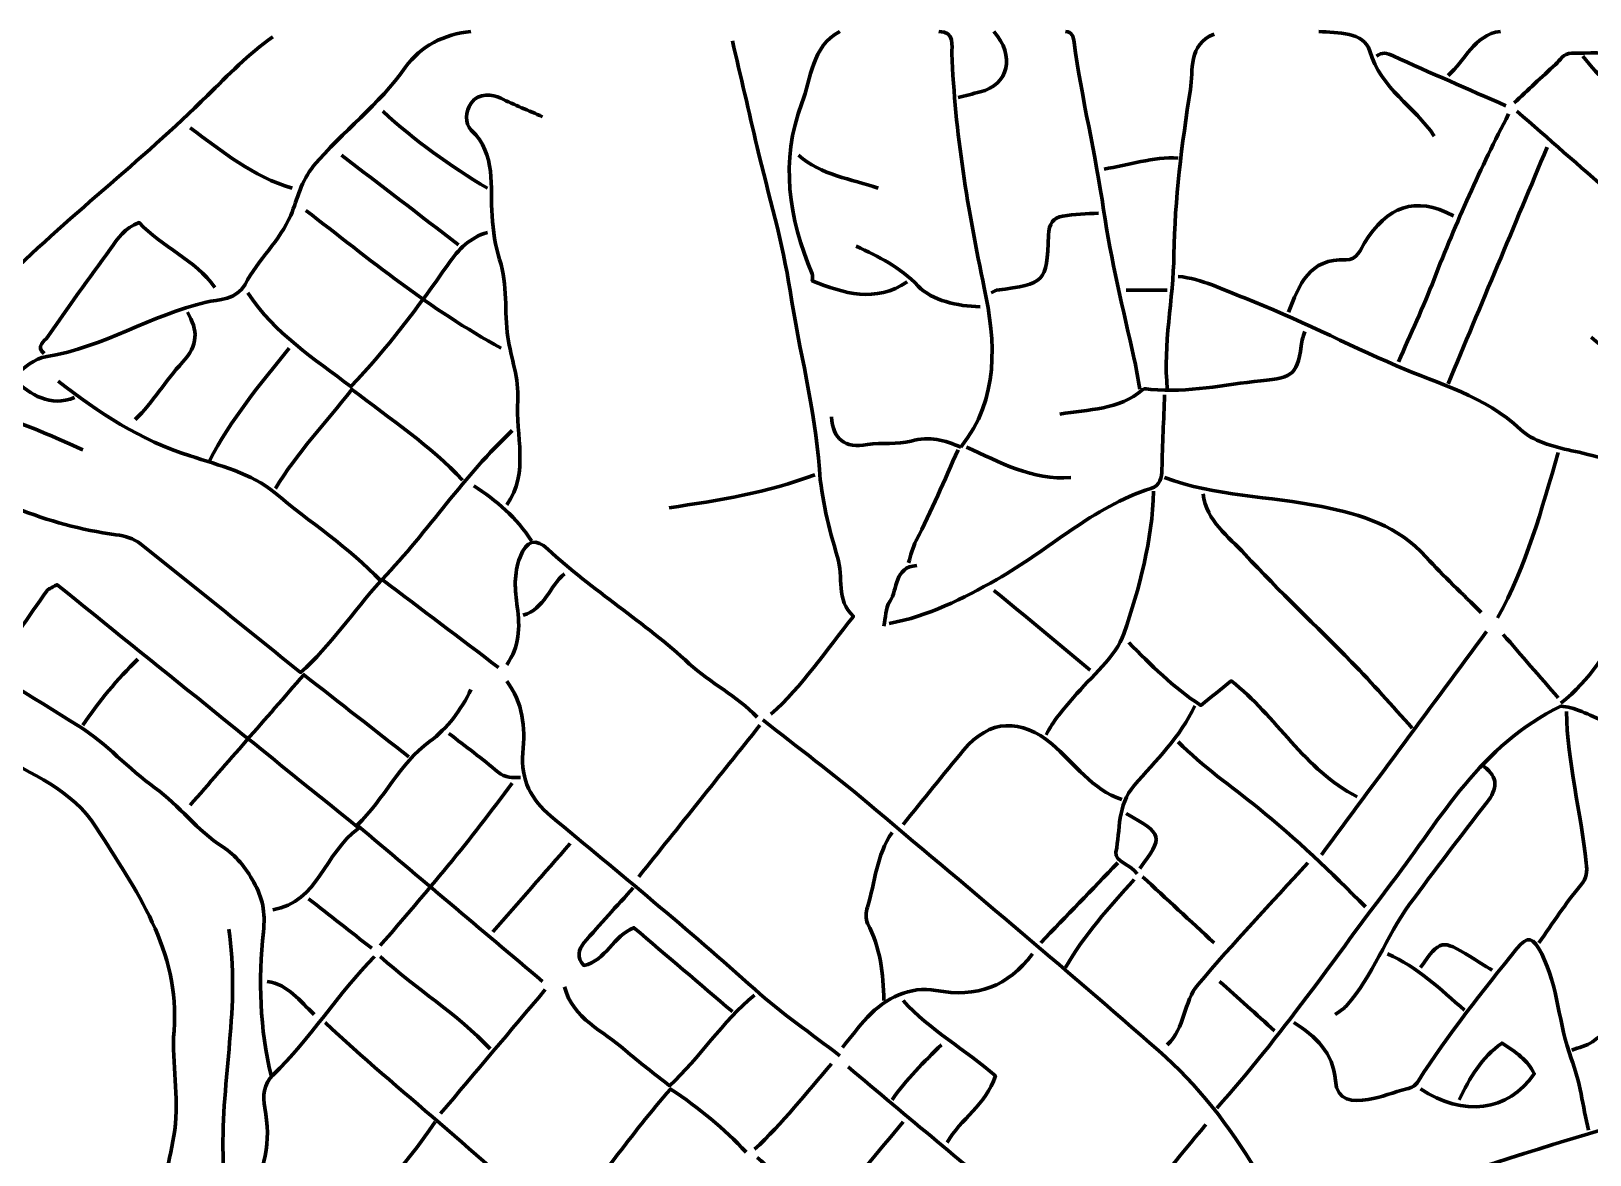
# Model space of a CAD drawing. Header units: inches. Extents: x 15 to 203, y -220 to -69.
# Drawn here: x 94.7 to 153.1, y -111.2 to -69.1 of the extents above; entities that cross this region are included whole.
import ezdxf

# ---------------------------------------------------------------- set-up
doc = ezdxf.new("R2010")
doc.units = ezdxf.units.IN
doc.header["$MEASUREMENT"] = 0
doc.layers.add('Calque 1', color=7, linetype='Continuous')

msp = doc.modelspace()

# ---------------------------------------------------------------- linework, layer by layer
at = {"layer": 'Calque 1', "color": 7, "lineweight": 70, "true_color": 0xffffff}
for points, knots in [([(90.303, -69.182), (89.095, -69.984), (88.543, -71.335), (87.631, -72.387), (84.375, -76.142), (82.561, -80.782), (80.005, -84.969), (79.006, -86.605), (79.565, -88.273), (81.334, -89.287), (85.314, -91.569), (89.315, -93.813), (93.289, -96.106), (94.654, -96.894), (96.209, -97.48), (97.098, -98.889), (98.573, -101.228), (100.245, -103.497), (100.01, -106.514), (99.914, -107.744), (100.222, -108.968), (100.035, -110.231), (99.871, -111.345), (99.594, -112.418), (99.141, -113.408), (98.58, -114.634), (97.813, -115.769), (97.089, -116.915), (96.997, -117.06), (96.861, -117.175), (96.908, -117.339), (97.314, -118.741), (96.738, -120.088), (96.679, -121.464), (96.628, -122.637), (96.404, -123.801), (96.289, -124.972), (96.19, -125.986), (96.611, -126.286), (97.627, -126.117), (99.043, -125.882), (100.249, -125.14), (101.543, -124.61)], [0, 0, 0, 0, 1, 1, 1, 2, 2, 2, 3, 3, 3, 4, 4, 4, 5, 5, 5, 6, 6, 6, 7, 7, 7, 8, 8, 8, 9, 9, 9, 10, 10, 10, 11, 11, 11, 12, 12, 12, 13, 13, 13, 14, 14, 14, 14]), ([(103.709, -69.285), (102.81, -69.923), (102.031, -70.72), (101.264, -71.481), (98.773, -73.954), (95.961, -76.067), (93.489, -78.555), (93.352, -78.693), (93.182, -78.779), (93.079, -78.975), (92.777, -79.549), (92.305, -79.831), (91.656, -80.047), (90.594, -80.401), (89.978, -81.447), (89.084, -82.098), (88.813, -82.295), (88.974, -82.776), (89.169, -83.104)], [0, 0, 0, 0, 1, 1, 1, 2, 2, 2, 3, 3, 3, 4, 4, 4, 5, 5, 5, 6, 6, 6, 6]), ([(111.134, -69.079), (110.127, -69.19), (109.245, -69.62), (108.676, -70.432), (107.699, -71.827), (106.32, -72.828), (105.24, -74.119), (104.765, -74.686), (104.645, -75.336), (104.383, -75.969), (103.993, -76.911), (103.148, -77.626), (102.67, -78.562), (102.382, -79.125), (101.644, -79.121), (101.218, -79.22), (99.153, -79.7), (97.353, -80.918), (95.253, -81.251), (94.757, -81.33), (94.404, -81.689), (94.015, -81.969)], [0, 0, 0, 0, 1, 1, 1, 2, 2, 2, 3, 3, 3, 4, 4, 4, 5, 5, 5, 6, 6, 6, 7, 7, 7, 7]), ([(120.93, -69.44), (121.24, -70.763), (121.549, -72.087), (121.858, -73.41), (122.277, -75.205), (122.823, -77.011), (123.089, -78.789), (123.423, -81.015), (124.034, -83.201), (124.187, -85.471), (124.26, -86.555), (124.544, -87.694), (124.869, -88.769), (125.096, -89.521), (124.798, -90.378), (125.465, -90.988), (124.418, -92.289), (123.549, -93.598), (122.374, -94.653)], [0, 0, 0, 0, 1, 1, 1, 2, 2, 2, 3, 3, 3, 4, 4, 4, 5, 5, 5, 6, 6, 6, 6]), ([(124.952, -69.079), (123.889, -69.659), (123.892, -70.832), (123.532, -71.769), (122.704, -73.929), (123.045, -76.07), (123.916, -78.156), (123.953, -78.244), (123.921, -78.36), (123.921, -78.417), (125.107, -78.904), (126.293, -79.249), (127.479, -78.463)], [0, 0, 0, 0, 1, 1, 1, 2, 2, 2, 3, 3, 3, 4, 4, 4, 4]), ([(128.664, -69.079), (129.272, -69.082), (129.142, -69.652), (129.152, -69.905), (129.267, -72.873), (129.751, -75.773), (130.366, -78.68), (130.791, -80.69), (130.942, -82.834), (129.489, -84.651)], [0, 0, 0, 0, 1, 1, 1, 2, 2, 2, 3, 3, 3, 3]), ([(130.727, -69.079), (131.526, -70.006), (131.282, -71.08), (130.211, -71.348), (129.936, -71.417), (129.661, -71.485), (129.386, -71.554)], [0, 0, 0, 0, 1, 1, 1, 2, 2, 2, 2]), ([(133.408, -69.079), (133.659, -69.105), (133.695, -69.248), (133.729, -69.49), (134.023, -71.594), (134.527, -73.66), (134.838, -75.769), (135.112, -77.624), (135.571, -79.495), (135.984, -81.351), (136.067, -81.726), (136.124, -82.107), (136.192, -82.485)], [0, 0, 0, 0, 1, 1, 1, 2, 2, 2, 3, 3, 3, 4, 4, 4, 4]), ([(138.977, -69.182), (137.993, -69.566), (138.2, -70.55), (138.09, -71.251), (137.768, -73.295), (137.502, -75.368), (137.472, -77.433), (137.446, -79.124), (137.061, -80.791), (137.224, -82.485)], [0, 0, 0, 0, 1, 1, 1, 2, 2, 2, 3, 3, 3, 3]), ([(147.226, -72.998), (146.48, -71.899), (145.229, -71.228), (144.806, -69.816), (144.583, -69.072), (143.61, -69.152), (142.895, -69.079)], [0, 0, 0, 0, 1, 1, 1, 2, 2, 2, 2]), ([(149.908, -71.863), (148.498, -71.245), (147.085, -70.635), (145.684, -69.999), (145.449, -69.892), (145.267, -69.842), (145.061, -70.007)], [0, 0, 0, 0, 1, 1, 1, 2, 2, 2, 2]), ([(156.095, -70.42), (154.914, -69.84), (153.649, -69.878), (152.382, -69.896), (152.051, -69.9), (151.951, -70.157), (151.768, -70.321), (151.241, -70.79), (150.733, -71.279), (150.217, -71.76)], [0, 0, 0, 0, 1, 1, 1, 2, 2, 2, 3, 3, 3, 3]), ([(152.795, -70.007), (153.394, -70.784), (154.135, -71.414), (154.847, -72.081), (155.833, -73.004), (155.703, -73.856), (154.548, -74.648), (154.344, -74.788), (154.142, -74.932), (153.841, -75.142), (152.675, -74.125), (151.498, -73.097), (150.32, -72.07)], [0, 0, 0, 0, 1, 1, 1, 2, 2, 2, 3, 3, 3, 4, 4, 4, 4]), ([(113.815, -72.276), (113.298, -72.038), (112.765, -71.84), (112.253, -71.585), (111.95, -71.435), (111.425, -71.353), (111.143, -71.767), (110.931, -72.078), (110.891, -72.53), (111.148, -72.777), (112.102, -73.695), (111.845, -74.897), (111.924, -75.991), (111.964, -76.555), (112.046, -77.135), (112.207, -77.624), (112.524, -78.588), (112.377, -79.571), (112.519, -80.534), (112.634, -81.318), (112.943, -82.087), (112.886, -82.897), (112.794, -84.208), (113.341, -85.587), (112.474, -86.816)], [0, 0, 0, 0, 1, 1, 1, 2, 2, 2, 3, 3, 3, 4, 4, 4, 5, 5, 5, 6, 6, 6, 7, 7, 7, 8, 8, 8, 8]), ([(150.011, -72.173), (148.965, -74.182), (148.037, -76.244), (147.219, -78.357), (146.814, -79.405), (146.333, -80.423), (145.886, -81.454)], [0, 0, 0, 0, 1, 1, 1, 2, 2, 2, 2]), ([(147.948, -75.988), (146.5, -75.218), (145.45, -75.639), (144.614, -76.998), (144.489, -77.201), (144.317, -77.65), (143.927, -77.631), (142.536, -77.564), (142.156, -78.583), (141.761, -79.598)], [0, 0, 0, 0, 1, 1, 1, 2, 2, 2, 3, 3, 3, 3]), ([(134.646, -75.885), (134.199, -75.92), (133.746, -75.92), (133.307, -75.999), (132.95, -76.062), (132.791, -76.284), (132.773, -76.709), (132.694, -78.512), (132.654, -78.528), (130.83, -78.776), (130.758, -78.786), (130.692, -78.841), (130.624, -78.876)], [0, 0, 0, 0, 1, 1, 1, 2, 2, 2, 3, 3, 3, 4, 4, 4, 4]), ([(101.543, -78.669), (100.788, -77.626), (99.565, -77.153), (98.704, -76.242), (98.156, -76.434), (97.902, -76.846), (97.626, -77.227), (96.831, -78.324), (96.031, -79.417), (95.27, -80.537), (95.179, -80.67), (94.797, -80.874), (95.15, -81.144)], [0, 0, 0, 0, 1, 1, 1, 2, 2, 2, 3, 3, 3, 4, 4, 4, 4]), ([(111.752, -76.607), (111.091, -76.809), (110.689, -77.22), (110.27, -77.817), (109.162, -79.395), (108.008, -80.954), (106.63, -82.385), (105.282, -81.337), (103.764, -80.405), (102.781, -78.876)], [0, 0, 0, 0, 1, 1, 1, 2, 2, 2, 3, 3, 3, 3]), ([(125.571, -77.123), (126.402, -77.529), (127.205, -77.893), (127.892, -78.62), (128.402, -79.159), (129.353, -79.375), (130.211, -79.391)], [0, 0, 0, 0, 1, 1, 1, 2, 2, 2, 2]), ([(137.636, -78.257), (138.521, -78.351), (139.302, -78.744), (140.118, -79.063), (142.058, -79.821), (143.905, -80.781), (145.814, -81.605), (147.395, -82.287), (149.123, -82.73), (150.46, -83.993), (150.904, -84.412), (151.664, -84.631), (152.376, -84.783), (153.841, -85.097), (155.27, -85.579), (156.714, -85.991)], [0, 0, 0, 0, 1, 1, 1, 2, 2, 2, 3, 3, 3, 4, 4, 4, 5, 5, 5, 5]), ([(100.512, -79.598), (100.905, -80.268), (100.936, -80.833), (100.327, -81.474), (99.692, -82.141), (99.236, -82.977), (98.553, -83.619)], [0, 0, 0, 0, 1, 1, 1, 2, 2, 2, 2]), ([(142.38, -80.319), (142.345, -80.423), (142.295, -80.523), (142.279, -80.629), (142.077, -81.934), (142.014, -82.038), (140.729, -82.166), (139.357, -82.303), (137.998, -82.628), (136.605, -82.486), (136.503, -82.476), (136.36, -82.441), (136.301, -82.492), (135.406, -83.272), (134.269, -83.223), (133.202, -83.413)], [0, 0, 0, 0, 1, 1, 1, 2, 2, 2, 3, 3, 3, 4, 4, 4, 5, 5, 5, 5]), ([(153.104, -80.526), (154.073, -81.432), (155.256, -81.899), (156.499, -82.306), (157.066, -82.491), (157.54, -82.965), (158.101, -83.338), (157.517, -84.746), (156.675, -86.073), (156.507, -87.641), (154.764, -89.682), (154.145, -92.496), (151.97, -94.241)], [0, 0, 0, 0, 1, 1, 1, 2, 2, 2, 3, 3, 3, 4, 4, 4, 4]), ([(96.284, -82.794), (95.369, -83.17), (94.628, -82.67), (94.04, -82.148), (93.384, -81.565), (92.832, -81.567), (92.159, -81.969), (90.425, -83.006), (88.434, -83.379), (86.579, -84.106), (85.78, -84.419), (85.153, -84.6), (84.768, -85.55), (84.483, -86.251), (83.792, -86.86), (83.394, -87.59)], [0, 0, 0, 0, 1, 1, 1, 2, 2, 2, 3, 3, 3, 4, 4, 4, 5, 5, 5, 5]), ([(96.593, -84.754), (95.545, -84.297), (94.518, -83.784), (93.397, -83.516), (92.278, -83.25), (91.364, -83.885), (90.424, -84.28), (90.165, -84.389), (90.124, -85.002), (90.612, -85.271), (92.885, -86.522), (95.232, -87.586), (97.834, -87.93), (98.191, -87.977), (98.506, -88.077), (98.751, -88.27), (100.764, -89.862), (102.755, -91.48), (104.751, -93.088), (105.872, -92.091), (106.71, -90.817), (107.757, -89.66), (106.56, -88.413), (105.097, -87.454), (103.771, -86.349), (102.922, -85.642), (101.707, -85.323), (100.609, -84.979), (98.749, -84.394), (97.177, -83.35), (95.665, -82.176)], [0, 0, 0, 0, 1, 1, 1, 2, 2, 2, 3, 3, 3, 4, 4, 4, 5, 5, 5, 6, 6, 6, 7, 7, 7, 8, 8, 8, 9, 9, 9, 10, 10, 10, 10]), ([(103.812, -86.197), (104.61, -84.863), (105.692, -83.755), (106.673, -82.487), (108.135, -83.613), (109.604, -84.595), (110.824, -85.888)], [0, 0, 0, 0, 1, 1, 1, 2, 2, 2, 2]), ([(137.12, -82.691), (137.086, -83.619), (137.047, -84.547), (137.02, -85.476), (137.011, -85.799), (136.969, -86.084), (136.605, -86.198), (134.417, -86.886), (132.784, -88.514), (130.833, -89.607), (129.556, -90.322), (128.268, -90.991), (126.808, -91.25)], [0, 0, 0, 0, 1, 1, 1, 2, 2, 2, 3, 3, 3, 4, 4, 4, 4]), ([(112.68, -84.032), (110.884, -85.704), (109.552, -87.773), (107.808, -89.606), (109.312, -90.744), (110.739, -91.822), (112.165, -92.9)], [0, 0, 0, 0, 1, 1, 1, 2, 2, 2, 2]), ([(124.643, -83.516), (124.699, -84.368), (125.136, -84.692), (125.985, -84.557), (126.527, -84.471), (127.107, -84.566), (127.627, -84.423), (128.309, -84.234), (128.892, -84.39), (129.489, -84.651)], [0, 0, 0, 0, 1, 1, 1, 2, 2, 2, 3, 3, 3, 3]), ([(129.386, -84.754), (128.871, -85.888), (128.383, -87.037), (127.82, -88.147), (127.679, -88.425), (127.611, -88.698), (127.53, -88.982)], [0, 0, 0, 0, 1, 1, 1, 2, 2, 2, 2]), ([(148.98, -90.838), (148.292, -90.15), (147.574, -89.49), (146.924, -88.769), (145.866, -87.596), (144.521, -87.182), (143.007, -86.876), (141.05, -86.48), (139.014, -86.503), (137.12, -85.785)], [0, 0, 0, 0, 1, 1, 1, 2, 2, 2, 3, 3, 3, 3]), ([(82.672, -85.888), (82.863, -87.514), (83.877, -88.296), (85.339, -88.912), (89.265, -90.567), (92.854, -92.874), (96.463, -95.11), (97.467, -95.733), (98.308, -96.708), (99.294, -97.411), (100.22, -98.072), (100.875, -99.01), (101.84, -99.624), (102.321, -99.93), (102.701, -100.409), (102.996, -100.939), (103.326, -101.534), (103.441, -102.053), (103.36, -102.807), (103.166, -104.598), (103.219, -106.431), (103.657, -108.214)], [0, 0, 0, 0, 1, 1, 1, 2, 2, 2, 3, 3, 3, 4, 4, 4, 5, 5, 5, 6, 6, 6, 7, 7, 7, 7]), ([(136.708, -86.3), (136.668, -88.146), (136.171, -89.932), (135.597, -91.636), (135.305, -92.501), (134.362, -93.237), (133.708, -94.027), (133.337, -94.475), (132.938, -94.895), (132.686, -95.427)], [0, 0, 0, 0, 1, 1, 1, 2, 2, 2, 3, 3, 3, 3]), ([(138.564, -86.404), (138.687, -87.428), (139.517, -87.99), (140.129, -88.656), (141.411, -90.05), (142.804, -91.342), (144.128, -92.699), (144.909, -93.499), (145.645, -94.344), (146.401, -95.169)], [0, 0, 0, 0, 1, 1, 1, 2, 2, 2, 3, 3, 3, 3]), ([(112.474, -92.797), (112.953, -92.14), (112.977, -91.381), (112.872, -90.634), (112.782, -89.994), (112.728, -89.401), (112.974, -88.769), (113.222, -88.131), (113.566, -88.056), (114.015, -88.472), (115.686, -90.018), (117.636, -91.211), (119.315, -92.76), (120.091, -93.475), (121.099, -93.972), (121.858, -94.757)], [0, 0, 0, 0, 1, 1, 1, 2, 2, 2, 3, 3, 3, 4, 4, 4, 5, 5, 5, 5]), ([(127.839, -89.085), (126.981, -89.136), (127.137, -89.971), (126.825, -90.437), (126.661, -90.682), (126.671, -91.044), (126.602, -91.353)], [0, 0, 0, 0, 1, 1, 1, 2, 2, 2, 2]), ([(93.19, -93.003), (93.878, -92.007), (94.564, -91.009), (95.256, -90.015), (95.296, -89.959), (95.387, -89.939), (95.631, -89.804), (99.319, -92.777), (103.059, -95.792), (106.933, -98.915), (105.621, -99.867), (105.437, -101.68), (103.709, -101.975)], [0, 0, 0, 0, 1, 1, 1, 2, 2, 2, 3, 3, 3, 4, 4, 4, 4]), ([(135.78, -91.972), (136.608, -92.806), (137.439, -93.637), (138.479, -94.321), (138.87, -94.006), (139.234, -93.713), (139.618, -93.404), (141.306, -94.718), (142.36, -96.739), (144.339, -97.747)], [0, 0, 0, 0, 1, 1, 1, 2, 2, 2, 3, 3, 3, 3]), ([(100.615, -98.056), (102.015, -96.452), (103.416, -94.847), (104.874, -93.176), (106.239, -94.242), (107.526, -95.247), (108.813, -96.252)], [0, 0, 0, 0, 1, 1, 1, 2, 2, 2, 2]), ([(112.474, -93.416), (113.096, -94.214), (113.168, -95.15), (113.083, -96.096), (112.993, -97.098), (113.392, -97.857), (114.126, -98.466), (116.7, -100.597), (119.274, -102.725), (121.766, -104.954), (122.768, -105.85), (123.886, -106.616), (124.952, -107.441)], [0, 0, 0, 0, 1, 1, 1, 2, 2, 2, 3, 3, 3, 4, 4, 4, 4]), ([(111.134, -93.725), (110.765, -94.494), (110.268, -95.174), (109.582, -95.678), (108.449, -96.511), (107.888, -97.824), (106.876, -98.809), (109.19, -100.759), (111.502, -102.708), (113.815, -104.656)], [0, 0, 0, 0, 1, 1, 1, 2, 2, 2, 3, 3, 3, 3]), ([(138.255, -94.344), (137.706, -95.498), (136.8, -96.384), (135.978, -97.328), (135.34, -98.06), (135.464, -98.98), (135.3, -99.817), (135.228, -100.185), (135.892, -100.282), (136.089, -100.634)], [0, 0, 0, 0, 1, 1, 1, 2, 2, 2, 3, 3, 3, 3]), ([(163.932, -101.563), (162.388, -100.42), (160.763, -99.405), (159.088, -98.464), (157.2, -97.402), (155.63, -95.847), (153.628, -94.946), (153.019, -94.672), (152.443, -94.37), (151.967, -94.351), (148.95, -95.82), (147.491, -98.533), (145.661, -100.93), (143.492, -103.771), (141.478, -106.736), (139.08, -109.4)], [0, 0, 0, 0, 1, 1, 1, 2, 2, 2, 3, 3, 3, 4, 4, 4, 5, 5, 5, 5]), ([(152.176, -94.55), (152.209, -96.467), (152.72, -98.323), (152.918, -100.22), (152.955, -100.571), (152.957, -100.769), (152.709, -101.062), (152.139, -101.737), (151.661, -102.491), (151.145, -103.213)], [0, 0, 0, 0, 1, 1, 1, 2, 2, 2, 3, 3, 3, 3]), ([(122.065, -94.86), (123.371, -95.891), (124.705, -96.889), (125.978, -97.96), (129.637, -101.036), (133.302, -104.105), (136.899, -107.252), (138.35, -108.522), (139.568, -110.089), (140.538, -111.721), (140.995, -112.491), (141.432, -113.301), (141.97, -114.039), (142.672, -115.001), (142.185, -116.861), (141.241, -117.644), (140.621, -118.159), (139.98, -118.648), (139.45, -119.254), (138.417, -118.899), (137.956, -118.205), (137.726, -117.24), (137.378, -115.78), (136.998, -115.498), (135.677, -115.484)], [0, 0, 0, 0, 1, 1, 1, 2, 2, 2, 3, 3, 3, 4, 4, 4, 5, 5, 5, 6, 6, 6, 7, 7, 7, 8, 8, 8, 8]), ([(135.522, -97.85), (134.403, -97.471), (133.752, -96.492), (132.905, -95.773), (131.757, -94.8), (130.561, -94.828), (129.594, -95.995), (128.83, -96.917), (128.08, -97.85), (127.324, -98.778)], [0, 0, 0, 0, 1, 1, 1, 2, 2, 2, 3, 3, 3, 3]), ([(110.309, -95.375), (110.927, -95.856), (111.562, -96.32), (112.158, -96.827), (112.423, -97.053), (112.701, -97.012), (112.99, -97.025)], [0, 0, 0, 0, 1, 1, 1, 2, 2, 2, 2]), ([(137.636, -95.685), (138.543, -96.618), (139.62, -97.346), (140.626, -98.16), (142.047, -99.31), (143.361, -100.577), (144.648, -101.872)], [0, 0, 0, 0, 1, 1, 1, 2, 2, 2, 2]), ([(149.083, -96.613), (149.636, -97.02), (149.597, -97.443), (149.193, -97.959), (148.209, -99.214), (147.248, -100.487), (146.302, -101.772), (145.412, -102.98), (144.941, -104.452), (143.923, -105.581), (143.81, -105.707), (143.652, -105.791), (143.514, -105.894)], [0, 0, 0, 0, 1, 1, 1, 2, 2, 2, 3, 3, 3, 4, 4, 4, 4]), ([(126.911, -99.088), (126.327, -99.924), (126.279, -100.94), (125.992, -101.875), (125.934, -102.063), (125.911, -102.322), (125.995, -102.484), (126.471, -103.397), (126.591, -104.374), (126.602, -105.378)], [0, 0, 0, 0, 1, 1, 1, 2, 2, 2, 3, 3, 3, 3]), ([(142.483, -100.222), (141.108, -101.734), (139.698, -103.218), (138.375, -104.774), (137.832, -105.412), (137.891, -106.416), (137.224, -107.028)], [0, 0, 0, 0, 1, 1, 1, 2, 2, 2, 2]), ([(120.93, -105.791), (119.704, -104.746), (118.478, -103.701), (117.242, -102.648), (116.452, -102.94), (116.199, -103.894), (115.363, -104.062), (115.076, -103.763), (115.169, -103.454), (115.369, -103.219), (115.967, -102.514), (116.599, -101.838), (117.218, -101.15)], [0, 0, 0, 0, 1, 1, 1, 2, 2, 2, 3, 3, 3, 4, 4, 4, 4]), ([(102.059, -102.697), (102.512, -105.528), (101.772, -108.33), (101.849, -111.153), (101.864, -111.69), (101.829, -112.23), (102.162, -112.7)], [0, 0, 0, 0, 1, 1, 1, 2, 2, 2, 2]), ([(141.967, -106.203), (142.779, -106.714), (143.438, -107.323), (143.519, -108.368), (143.581, -109.166), (144.181, -109.171), (144.75, -109.079), (145.24, -108.999), (145.712, -108.806), (146.196, -108.683), (146.388, -108.634), (146.493, -108.597), (146.629, -108.382), (147.74, -106.642), (149.035, -105.033), (150.324, -103.422), (150.716, -102.931), (150.931, -102.998), (151.25, -103.624), (151.879, -104.859), (151.874, -106.27), (152.36, -107.552), (152.683, -108.402), (152.795, -109.331), (153.001, -110.225)], [0, 0, 0, 0, 1, 1, 1, 2, 2, 2, 3, 3, 3, 4, 4, 4, 5, 5, 5, 6, 6, 6, 7, 7, 7, 8, 8, 8, 8]), ([(149.392, -104.244), (149.117, -104.072), (148.843, -103.899), (148.567, -103.728), (147.507, -103.074), (147.443, -103.089), (146.711, -104.141)], [0, 0, 0, 0, 1, 1, 1, 2, 2, 2, 2]), ([(107.524, -103.728), (106.15, -105.118), (105.12, -106.802), (103.715, -108.169), (103.385, -108.491), (103.32, -108.965), (103.409, -109.398), (103.663, -110.642), (103.412, -111.779), (102.781, -112.854)], [0, 0, 0, 0, 1, 1, 1, 2, 2, 2, 3, 3, 3, 3]), ([(132.171, -103.625), (131.257, -104.851), (130.096, -105.277), (128.555, -104.999), (127.591, -104.824), (126.682, -105.268), (125.988, -106.001), (125.653, -106.355), (125.365, -106.753), (125.055, -107.131)], [0, 0, 0, 0, 1, 1, 1, 2, 2, 2, 3, 3, 3, 3]), ([(114.64, -104.863), (114.954, -106.076), (116.094, -106.501), (116.913, -107.229), (117.442, -107.699), (118.015, -108.12), (118.574, -108.567), (119.708, -107.52), (120.546, -106.171), (121.755, -105.172)], [0, 0, 0, 0, 1, 1, 1, 2, 2, 2, 3, 3, 3, 3]), ([(127.324, -105.378), (128.33, -106.491), (129.668, -107.215), (130.784, -108.198), (130.432, -109.283), (129.472, -109.819), (128.974, -110.689)], [0, 0, 0, 0, 1, 1, 1, 2, 2, 2, 2]), ([(169.501, -105.687), (166.864, -106.602), (164.143, -107.219), (161.453, -107.942), (155.621, -109.51), (149.852, -111.28), (144.129, -113.205), (143.569, -113.393), (143.202, -113.781), (142.792, -114.144)], [0, 0, 0, 0, 1, 1, 1, 2, 2, 2, 3, 3, 3, 3]), ([(105.668, -106.203), (108.456, -108.787), (111.475, -111.108), (114.292, -113.871), (115.926, -112.279), (117.111, -110.366), (118.615, -108.689), (119.695, -109.408), (120.613, -110.176), (121.446, -111.05)], [0, 0, 0, 0, 1, 1, 1, 2, 2, 2, 3, 3, 3, 3]), ([(152.383, -107.234), (152.64, -107.131), (152.934, -107.076), (153.15, -106.917), (154.134, -106.189), (154.328, -106.199), (154.958, -107.133), (155.113, -107.362), (155.236, -107.612), (155.373, -107.853)], [0, 0, 0, 0, 1, 1, 1, 2, 2, 2, 3, 3, 3, 3]), ([(146.711, -108.678), (148.305, -109.744), (149.99, -109.539), (150.969, -108.119), (150.733, -107.612), (150.285, -107.304), (149.763, -106.971), (148.992, -107.506), (148.552, -108.281), (148.155, -109.091)], [0, 0, 0, 0, 1, 1, 1, 2, 2, 2, 3, 3, 3, 3]), ([(125.261, -107.853), (127.484, -109.717), (129.706, -111.581), (131.914, -113.433), (131.115, -114.822), (129.903, -115.768), (129.18, -117.083)], [0, 0, 0, 0, 1, 1, 1, 2, 2, 2, 2]), ([(109.793, -109.916), (108.65, -111.663), (107.125, -113.101), (105.806, -114.744), (107.304, -116.084), (108.755, -117.383), (110.206, -118.681)], [0, 0, 0, 0, 1, 1, 1, 2, 2, 2, 2]), ([(127.324, -109.916), (126.387, -111.042), (125.45, -112.169), (124.474, -113.343), (123.549, -112.757), (122.703, -112.007), (121.858, -111.256)], [0, 0, 0, 0, 1, 1, 1, 2, 2, 2, 2]), ([(138.667, -110.019), (137.636, -111.256), (136.637, -112.523), (135.558, -113.717), (135.118, -114.203), (135.046, -114.93), (134.439, -115.278)], [0, 0, 0, 0, 1, 1, 1, 2, 2, 2, 2])]:
    msp.add_open_spline(points, degree=3, knots=knots, dxfattribs=at)
for points in [[(149.701, -69.079), (148.696, -69.21), (148.401, -70.185), (147.742, -70.729)], [(107.834, -72.07), (109.03, -73.182), (110.362, -74.109), (111.752, -74.957)], [(100.615, -72.688), (101.805, -73.582), (102.974, -74.512), (104.431, -74.957)], [(151.454, -73.41), (150.217, -76.366), (148.98, -79.323), (147.742, -82.279)], [(106.287, -73.72), (107.748, -74.837), (109.209, -75.954), (110.67, -77.071)], [(123.405, -73.72), (124.261, -74.472), (125.376, -74.601), (126.396, -74.957)], [(137.636, -73.823), (136.68, -73.773), (135.779, -74.093), (134.852, -74.235)], [(104.946, -75.782), (107.317, -77.599), (109.618, -79.517), (112.268, -80.938)], [(137.224, -78.773), (136.708, -78.773), (136.192, -78.773), (135.677, -78.773)], [(104.328, -80.938), (103.248, -82.289), (102.128, -83.612), (101.337, -85.166)], [(129.696, -84.651), (130.953, -85.199), (132.16, -85.918), (133.614, -85.785)], [(151.867, -84.857), (151.256, -86.972), (150.67, -89.097), (149.598, -91.044)], [(124.024, -85.682), (122.262, -86.357), (120.413, -86.651), (118.558, -86.919)], [(111.237, -86.094), (112.088, -86.646), (112.848, -87.293), (113.402, -88.157)], [(114.64, -89.394), (114.074, -89.86), (113.893, -90.71), (113.093, -90.941)], [(130.727, -90.013), (131.93, -91.01), (133.133, -92.007), (134.336, -93.003)], [(149.186, -91.56), (147.123, -94.344), (145.061, -97.128), (142.998, -99.913)], [(149.805, -91.663), (150.492, -92.453), (151.179, -93.244), (151.867, -94.035)], [(98.656, -92.591), (97.886, -93.348), (97.195, -94.17), (96.593, -95.066)], [(121.961, -95.066), (120.449, -96.956), (118.937, -98.847), (117.424, -100.738)], [(112.68, -97.231), (111.135, -99.345), (109.459, -101.352), (107.731, -103.316)], [(136.192, -100.428), (137.089, -99.241), (137.065, -99.142), (135.677, -98.366)], [(114.846, -99.5), (113.884, -100.6), (112.921, -101.7), (111.959, -102.8)], [(135.367, -100.222), (134.405, -101.219), (133.442, -102.216), (132.48, -103.213)], [(135.986, -100.841), (135.052, -101.883), (134.11, -102.917), (133.408, -104.141)], [(136.295, -100.738), (137.189, -101.563), (138.083, -102.388), (138.977, -103.213)], [(105.049, -101.563), (105.84, -102.181), (106.631, -102.8), (107.421, -103.419)], [(107.731, -103.728), (109.064, -104.93), (110.616, -105.869), (111.855, -107.183)], [(145.473, -103.625), (146.587, -104.123), (147.458, -104.952), (148.361, -105.739)], [(103.503, -104.656), (104.298, -104.77), (104.727, -105.403), (105.256, -105.894)], [(113.918, -104.966), (112.612, -106.512), (111.305, -108.059), (109.999, -109.606)], [(139.183, -104.656), (139.87, -105.275), (140.558, -105.894), (141.245, -106.512)], [(128.768, -107.028), (128.101, -107.673), (127.448, -108.329), (126.911, -109.091)], [(124.643, -107.75), (123.683, -108.818), (122.828, -109.981), (121.755, -110.947)]]:
    msp.add_open_spline(points, degree=3, dxfattribs=at)

doc.saveas('drawing.dxf')
